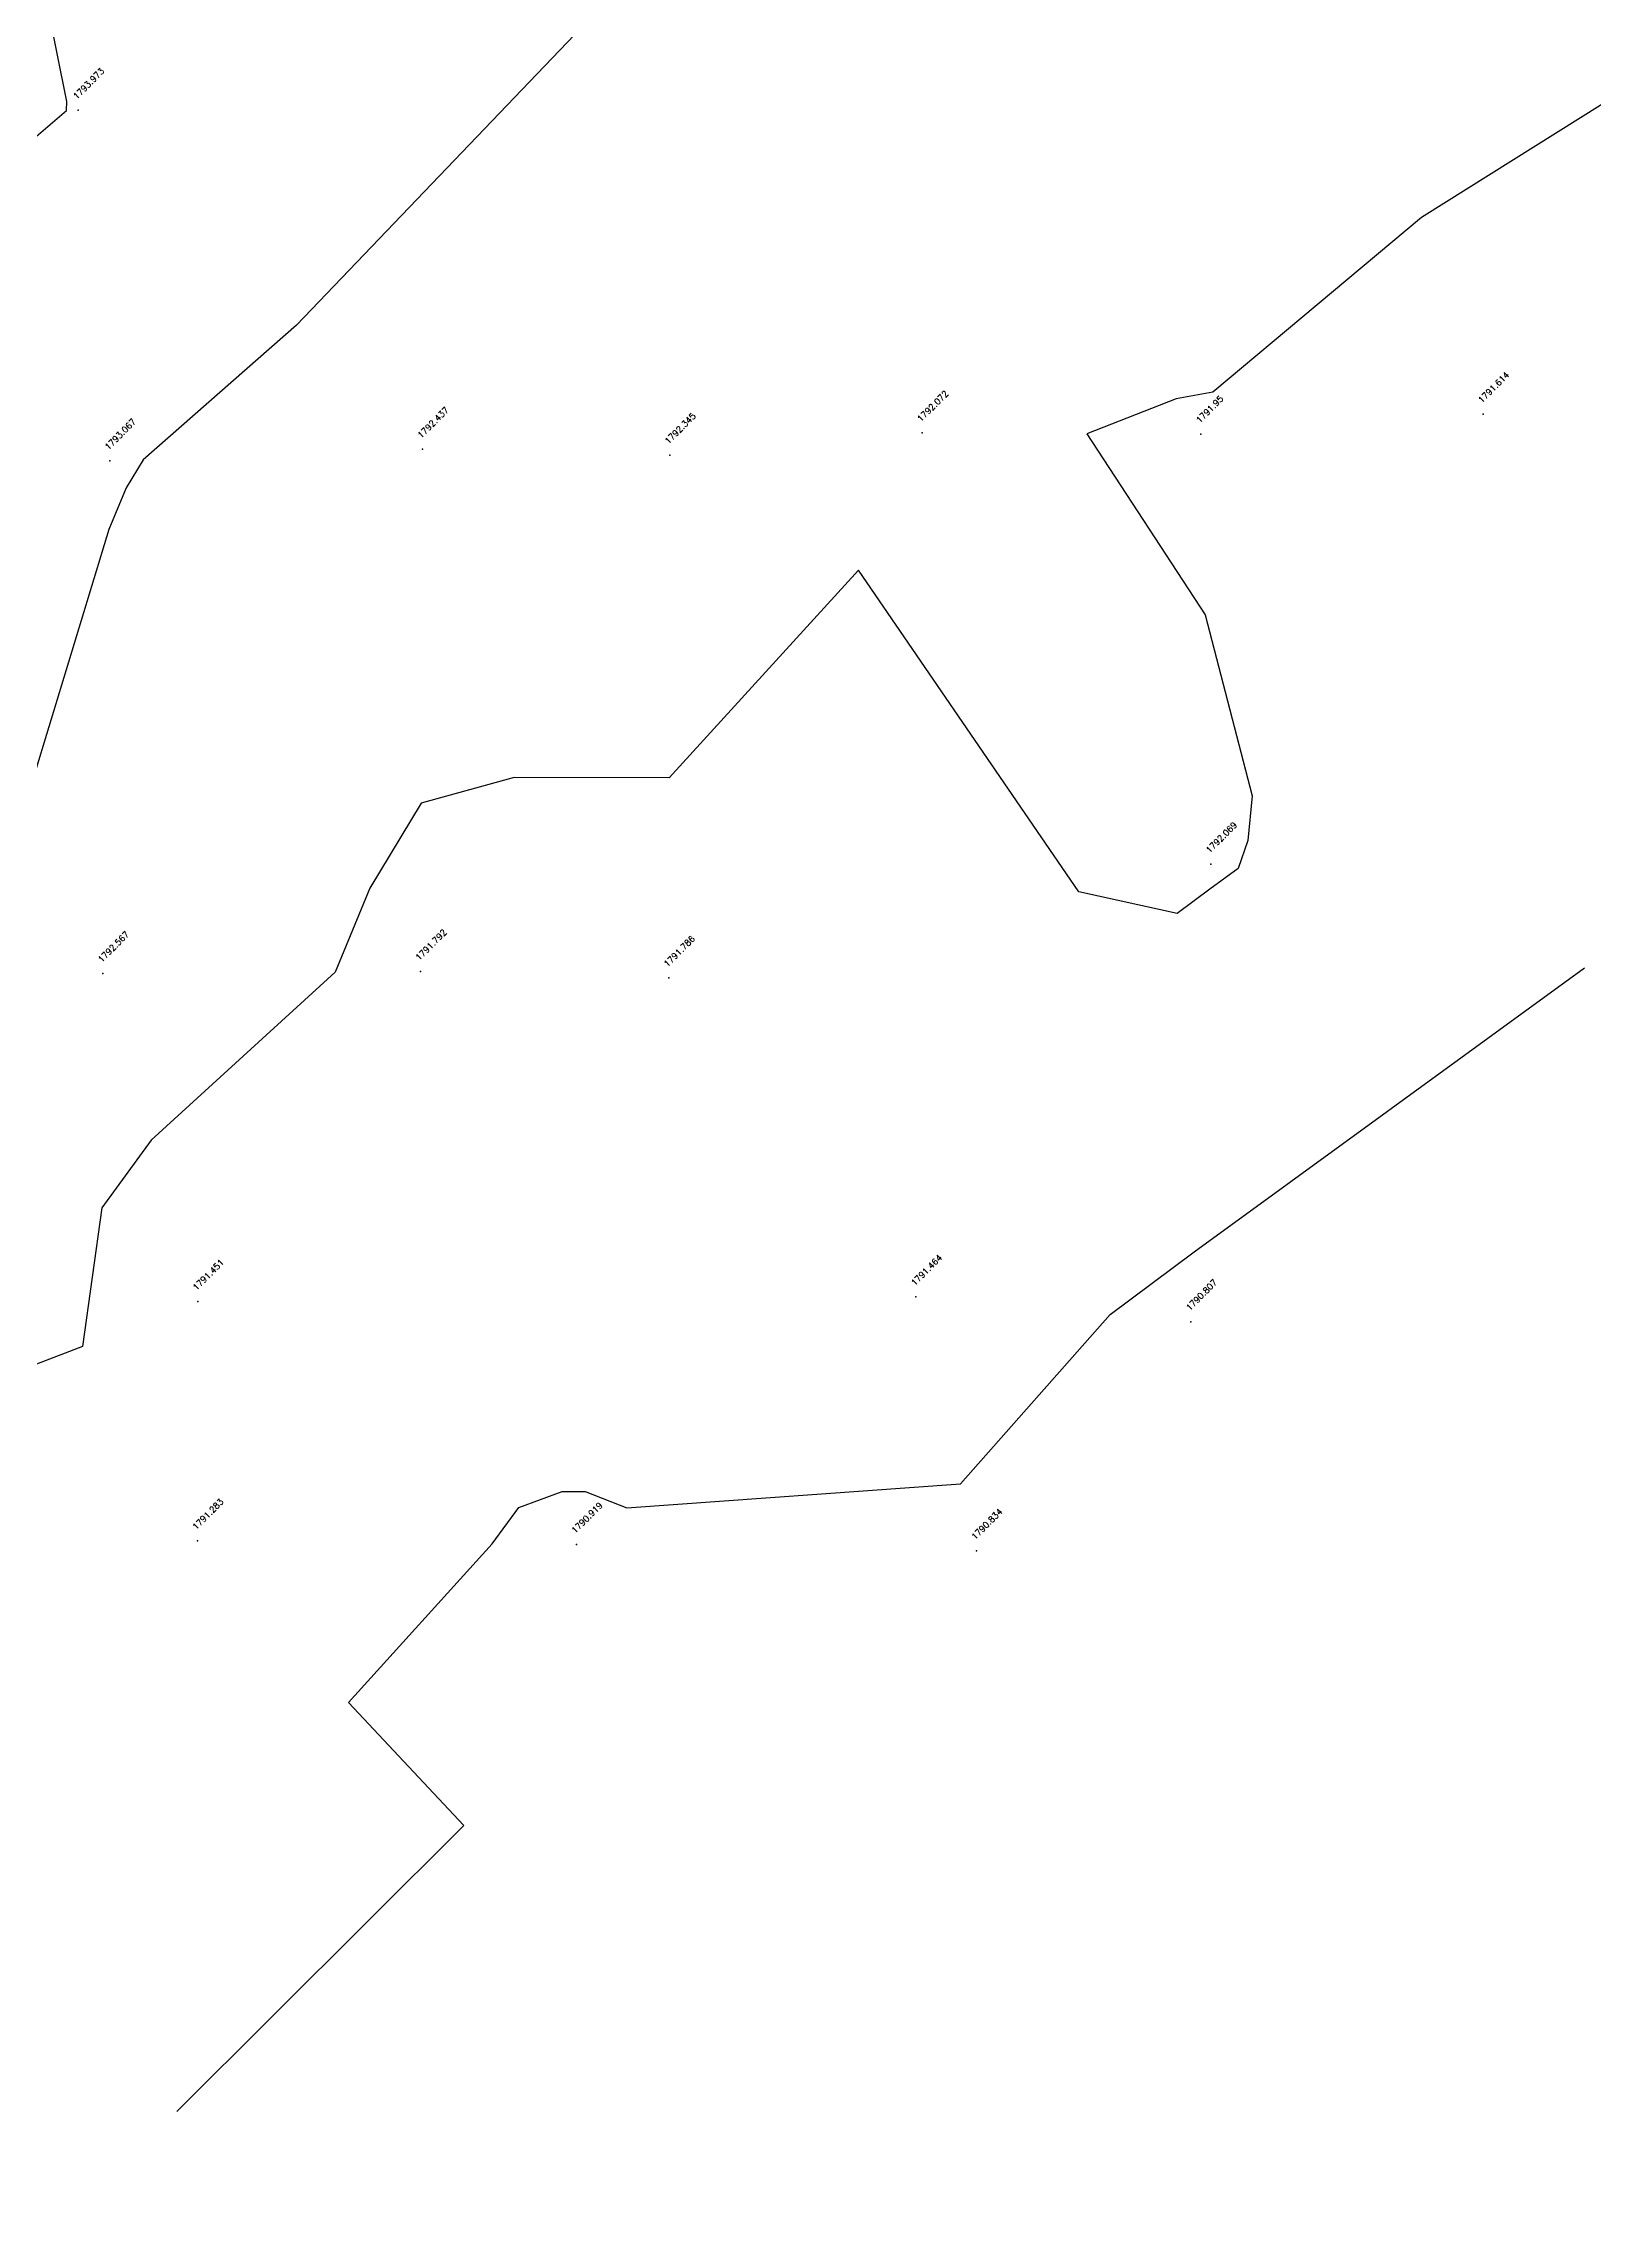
# Model space of a CAD drawing. Header units: inches. Extents: x 9956484 to 9957113, y 272553 to 273016.
# Drawn here: x 9956959.1 to 9957022, y 272565.4 to 272653.8 of the extents above; entities that cross this region are included whole.
import ezdxf
from ezdxf.enums import TextEntityAlignment as Align

# ---------------------------------------------------------------- set-up
doc = ezdxf.new("R2010")
doc.units = ezdxf.units.IN
doc.header["$MEASUREMENT"] = 0
for name, color, linetype in [('Contour', 4, 'Continuous'), ('Points', 7, 'Continuous'), ('Points-ELV', 6, 'Continuous'), ('Points-NUM', 4, 'Continuous'), ('Points-TXT', 3, 'Continuous')]:
    doc.layers.add(name, color=color, linetype=linetype)
doc.styles.add('romans', font='romans.shx')

# ---------------------------------------------------------------- blocks, each defined once
blk = doc.blocks.new('POINTS')
at = {"layer": 'Points'}
blk.add_line((0, 0), (0, 0), dxfattribs=at)
blk.add_point((0, 0), dxfattribs=at)
at = {"layer": 'Points-ELV', "style": 'romans'}
blk.add_attdef('ELEV', text='', height=1, rotation=45, dxfattribs=at).set_placement((0, 0), align=Align.BOTTOM_LEFT)
at = {"layer": 'Points-NUM', "style": 'romans'}
blk.add_attdef('PTNUM', text='', height=1, dxfattribs=at).set_placement((0, 0), align=Align.BOTTOM_RIGHT)
at = {"layer": 'Points-TXT', "style": 'romans'}
blk.add_attdef('DESC', text='', height=1, dxfattribs=at).set_placement((0, 0), align=Align.BOTTOM_RIGHT)

msp = doc.modelspace()

# ---------------------------------------------------------------- linework, layer by layer
at = {"layer": 'Contour'}
for points, elevation in [([(9957023.303, 272716.89), (9957011.769, 272690.876), (9957008.274, 272685.499), (9957002.972, 272681.269), (9956994.188, 272670.76), (9956987.231, 272669.351), (9956985.155, 272664.45), (9956982.976, 272660.344), (9956983.683, 272657.331), (9956969.353, 272642.368), (9956963.14, 272636.912), (9956962.454, 272635.775), (9956961.755, 272634.079), (9956956.275, 272616.097), (9956954.392, 272613.509), (9956954.176, 272611.979), (9956931.414, 272603.256), (9956909.145, 272582.814), (9956906.995, 272580.79), (9956886.907, 272565.425)], 1793), ([(9956884.614, 272586.005), (9956897.703, 272596.016), (9956911.77, 272609.253), (9956911.973, 272609.355), (9956912.247, 272609.387), (9956912.662, 272610.176), (9956932.243, 272621.893), (9956935.02, 272632.382), (9956944.579, 272640.373), (9956949.051, 272641.662), (9956960.039, 272651.064), (9956960.051, 272651.427), (9956957.618, 272663.504), (9956958.432, 272667.254), (9956964.973, 272680.127), (9956964.612, 272684.878), (9956966.067, 272693.52), (9956963.527, 272700.851), (9956968.511, 272708.52)], 1794), ([(9957023.199, 272651.891), (9957014.954, 272646.73), (9957006.49, 272639.646), (9957005.004, 272639.38), (9957001.385, 272637.967), (9957006.184, 272630.627), (9957008.09, 272623.293), (9957007.908, 272621.493), (9957007.518, 272620.347), (9957006.373, 272619.514), (9957005.054, 272618.529), (9957001.061, 272619.404), (9956992.132, 272632.44), (9956984.462, 272624.025), (9956978.183, 272624.044), (9956974.412, 272622.998), (9956972.331, 272619.55), (9956970.931, 272616.154), (9956963.468, 272609.345), (9956961.472, 272606.601), (9956960.681, 272600.991), (9956951.176, 272597.349)], 1792), ([(9956964.514, 272570), (9956976.135, 272581.583), (9956971.47, 272586.571), (9956977.288, 272592.999), (9956978.369, 272594.465), (9956980.12, 272595.119), (9956981.056, 272595.11), (9956982.751, 272594.457), (9956996.267, 272595.423), (9957002.335, 272602.287), (9957005.733, 272604.826), (9957021.555, 272616.332)], 1791)]:
    msp.add_lwpolyline(points, dxfattribs=dict(at, elevation=elevation))

# ---------------------------------------------------------------- block references
at = {"layer": 'Points', "linetype": 'Continuous'}
ref = msp.add_blockref('POINTS', (9956960.511, 272651.067, 1793.973), dxfattribs=at)
ref.add_attrib('ELEV', '1793.973', dxfattribs={"layer": 'Points-ELV', "height": 0.25, "rotation": 45, "style": 'romans'}).set_placement((9956960.511, 272651.442, 1793.973), align=Align.BOTTOM_LEFT)
ref = msp.add_blockref('POINTS', (9957017.452, 272638.761, 1791.614), dxfattribs=at)
ref.add_attrib('ELEV', '1791.614', dxfattribs={"layer": 'Points-ELV', "height": 0.25, "rotation": 45, "style": 'romans'}).set_placement((9957017.452, 272639.136, 1791.614), align=Align.BOTTOM_LEFT)
ref = msp.add_blockref('POINTS', (9956974.469, 272637.334, 1792.437), dxfattribs=at)
ref.add_attrib('ELEV', '1792.437', dxfattribs={"layer": 'Points-ELV', "height": 0.25, "rotation": 45, "style": 'romans'}).set_placement((9956974.469, 272637.709, 1792.437), align=Align.BOTTOM_LEFT)
ref = msp.add_blockref('POINTS', (9956994.717, 272637.999, 1792.072), dxfattribs=at)
ref.add_attrib('ELEV', '1792.072', dxfattribs={"layer": 'Points-ELV', "height": 0.25, "rotation": 45, "style": 'romans'}).set_placement((9956994.717, 272638.374, 1792.072), align=Align.BOTTOM_LEFT)
ref = msp.add_blockref('POINTS', (9957006.015, 272637.945, 1791.95), dxfattribs=at)
ref.add_attrib('ELEV', '1791.95', dxfattribs={"layer": 'Points-ELV', "height": 0.25, "rotation": 45, "style": 'romans'}).set_placement((9957006.015, 272638.32, 1791.95), align=Align.BOTTOM_LEFT)
ref = msp.add_blockref('POINTS', (9956961.792, 272636.862, 1793.067), dxfattribs=at)
ref.add_attrib('ELEV', '1793.067', dxfattribs={"layer": 'Points-ELV', "height": 0.25, "rotation": 45, "style": 'romans'}).set_placement((9956961.792, 272637.237, 1793.067), align=Align.BOTTOM_LEFT)
ref = msp.add_blockref('POINTS', (9956984.483, 272637.096, 1792.345), dxfattribs=at)
ref.add_attrib('ELEV', '1792.345', dxfattribs={"layer": 'Points-ELV', "height": 0.25, "rotation": 45, "style": 'romans'}).set_placement((9956984.483, 272637.471, 1792.345), align=Align.BOTTOM_LEFT)
ref = msp.add_blockref('POINTS', (9957006.417, 272620.528, 1792.069), dxfattribs=at)
ref.add_attrib('ELEV', '1792.069', dxfattribs={"layer": 'Points-ELV', "height": 0.25, "rotation": 45, "style": 'romans'}).set_placement((9957006.417, 272620.903, 1792.069), align=Align.BOTTOM_LEFT)
ref = msp.add_blockref('POINTS', (9956961.515, 272616.095, 1792.567), dxfattribs=at)
ref.add_attrib('ELEV', '1792.567', dxfattribs={"layer": 'Points-ELV', "height": 0.25, "rotation": 45, "style": 'romans'}).set_placement((9956961.515, 272616.47, 1792.567), align=Align.BOTTOM_LEFT)
ref = msp.add_blockref('POINTS', (9956974.385, 272616.175, 1791.792), dxfattribs=at)
ref.add_attrib('ELEV', '1791.792', dxfattribs={"layer": 'Points-ELV', "height": 0.25, "rotation": 45, "style": 'romans'}).set_placement((9956974.385, 272616.55, 1791.792), align=Align.BOTTOM_LEFT)
ref = msp.add_blockref('POINTS', (9956984.449, 272615.917, 1791.786), dxfattribs=at)
ref.add_attrib('ELEV', '1791.786', dxfattribs={"layer": 'Points-ELV', "height": 0.25, "rotation": 45, "style": 'romans'}).set_placement((9956984.449, 272616.292, 1791.786), align=Align.BOTTOM_LEFT)
ref = msp.add_blockref('POINTS', (9956994.465, 272602.997, 1791.464), dxfattribs=at)
ref.add_attrib('ELEV', '1791.464', dxfattribs={"layer": 'Points-ELV', "height": 0.25, "rotation": 45, "style": 'romans'}).set_placement((9956994.465, 272603.372, 1791.464), align=Align.BOTTOM_LEFT)
ref = msp.add_blockref('POINTS', (9956965.359, 272602.809, 1791.451), dxfattribs=at)
ref.add_attrib('ELEV', '1791.451', dxfattribs={"layer": 'Points-ELV', "height": 0.25, "rotation": 45, "style": 'romans'}).set_placement((9956965.359, 272603.184, 1791.451), align=Align.BOTTOM_LEFT)
ref = msp.add_blockref('POINTS', (9957005.609, 272601.991, 1790.807), dxfattribs=at)
ref.add_attrib('ELEV', '1790.807', dxfattribs={"layer": 'Points-ELV', "height": 0.25, "rotation": 45, "style": 'romans'}).set_placement((9957005.609, 272602.366, 1790.807), align=Align.BOTTOM_LEFT)
ref = msp.add_blockref('POINTS', (9956965.345, 272593.113, 1791.283), dxfattribs=at)
ref.add_attrib('ELEV', '1791.283', dxfattribs={"layer": 'Points-ELV', "height": 0.25, "rotation": 45, "style": 'romans'}).set_placement((9956965.345, 272593.488, 1791.283), align=Align.BOTTOM_LEFT)
ref = msp.add_blockref('POINTS', (9956980.706, 272592.966, 1790.919), dxfattribs=at)
ref.add_attrib('ELEV', '1790.919', dxfattribs={"layer": 'Points-ELV', "height": 0.25, "rotation": 45, "style": 'romans'}).set_placement((9956980.706, 272593.341, 1790.919), align=Align.BOTTOM_LEFT)
ref = msp.add_blockref('POINTS', (9956996.912, 272592.713, 1790.834), dxfattribs=at)
ref.add_attrib('ELEV', '1790.834', dxfattribs={"layer": 'Points-ELV', "height": 0.25, "rotation": 45, "style": 'romans'}).set_placement((9956996.912, 272593.088, 1790.834), align=Align.BOTTOM_LEFT)

doc.saveas('drawing.dxf')
